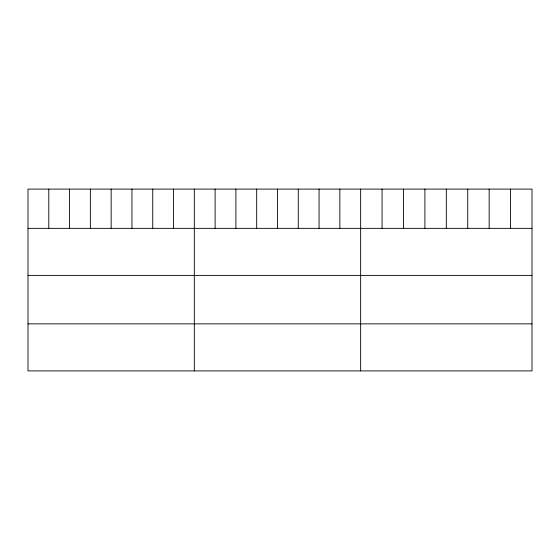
<?xml version="1.0" encoding="UTF-8"?>
<svg xmlns="http://www.w3.org/2000/svg" width="560" height="560" viewBox="0 0 560 560"><rect width="100%" height="100%" fill="white"/><g stroke="black" fill="none" stroke-linecap="round" stroke-linejoin="round"><path stroke-width="0.84" d="M532 228.354L532 370.902L28 370.902L28 189.098L532 189.098L532 228.354L28 228.354M28 275.394L532 275.394M28 323.862L532 323.862M510.58 189.098L510.58 228.354M489.16 189.098L489.16 228.354M467.74 189.098L467.74 228.354M446.32 189.098L446.32 228.354M424.9 189.098L424.9 228.354M403.48 189.098L403.48 228.354M382.06 189.098L382.06 228.354M360.64 189.098L360.64 370.902M339.85 189.098L339.85 228.354M319.06 189.098L319.06 228.354M298.27 189.098L298.27 228.354M277.48 189.098L277.48 228.354M256.69 189.098L256.69 228.354M235.9 189.098L235.9 228.354M215.11 189.098L215.11 228.354M194.32 189.098L194.32 370.902M173.53 189.098L173.53 228.354M152.74 189.098L152.74 228.354M131.95 189.098L131.95 228.354M111.16 189.098L111.16 228.354M90.37 189.098L90.37 228.354M69.58 189.098L69.58 228.354M48.79 189.098L48.79 228.354"/></g></svg>
